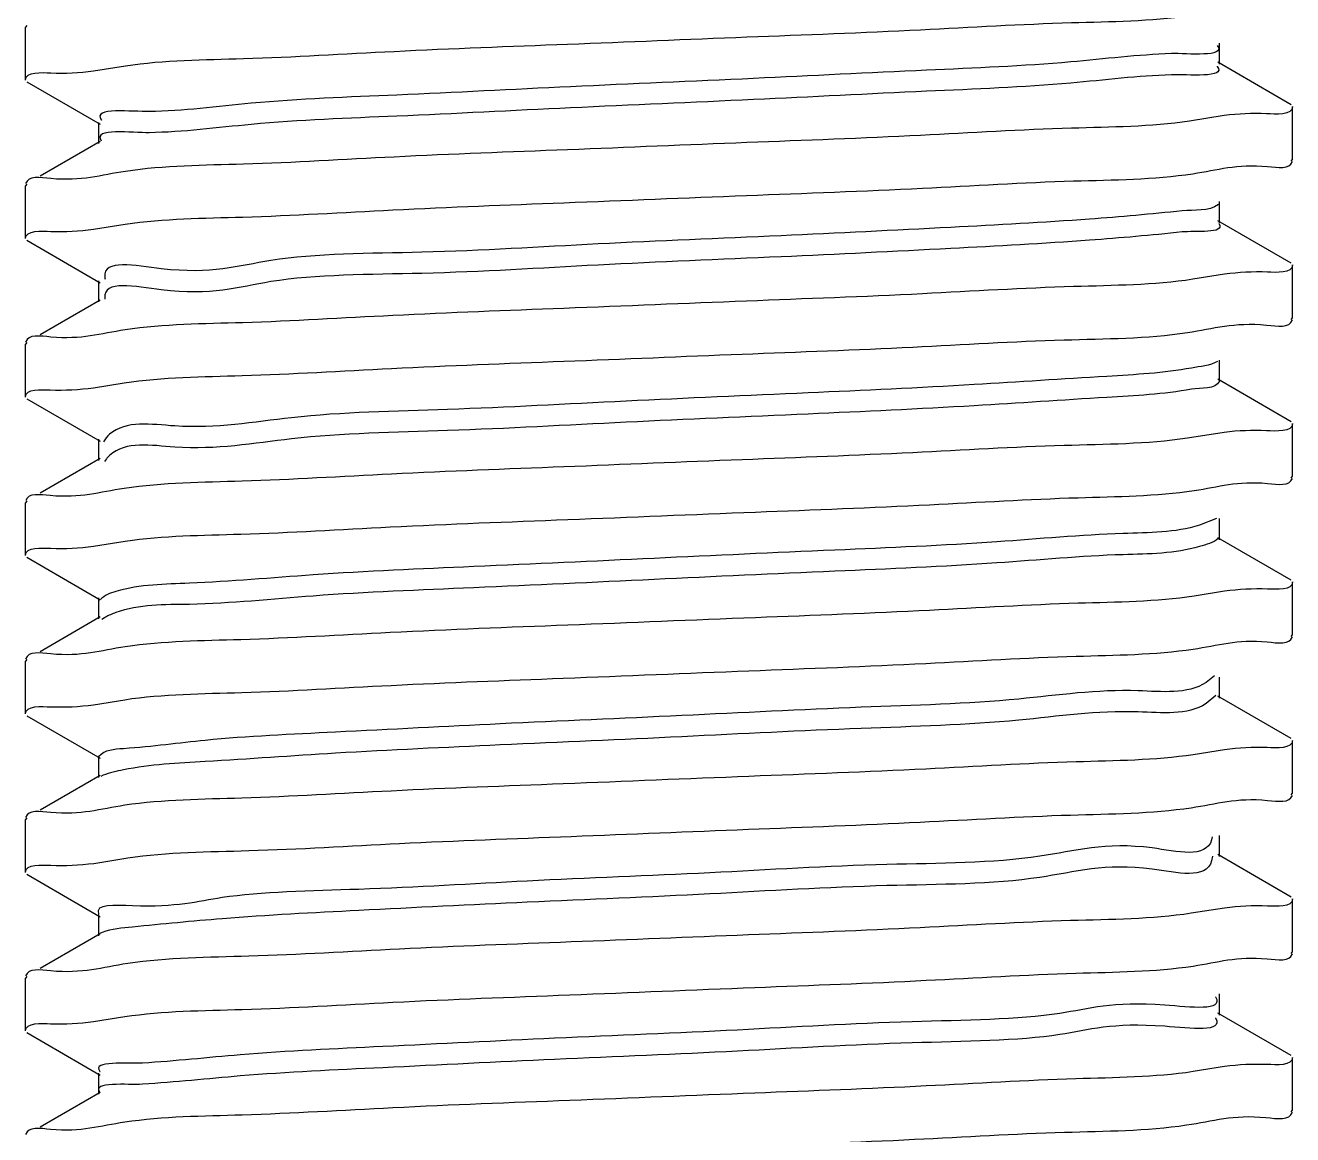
# Model space of a CAD drawing. Header units: millimetres. Extents: x -633009578 to 5705885, y -633235091 to 2571734.
# Drawn here: x 2454248.4 to 2454355.8, y 2001479.2 to 2001573.2 of the extents above; entities that cross this region are included whole.
import ezdxf

# ---------------------------------------------------------------- set-up
doc = ezdxf.new("R2010")
doc.units = ezdxf.units.MM
doc.header["$LTSCALE"] = 1000
doc.header["$MEASUREMENT"] = 0
doc.layers.get('0').update_dxf_attribs({"color": 9})
doc.layers.add('E-WIRE-系统', color=3, linetype='Continuous')

# ---------------------------------------------------------------- blocks, each defined once
blk = doc.blocks.new('G$CF4FACE3C')
at = {"layer": 'E-WIRE-系统'}
for p, q in [((-9834.295830443967, 4610.827287133201), (-9834.410707910778, 4610.694375633146)), ((-9834.410707910778, 4606.648734983872), (-9834.410707910778, 4610.694375633146)), ((-9742.921136794146, 4607.862427184475), (-9742.921136794146, 4609.480683432543)), ((-9829.178645733511, 4607.356464922661), (-9826.737321729772, 4607.749631928396)), ((-9737.430210183142, 4604.758826180594), (-9743.050910881022, 4608.012639829773)), ((-9834.295780488988, 4606.51579458674), (-9828.675176079152, 4603.262036647531)), ((-9737.315332685597, 4600.580274031963), (-9737.315332685597, 4604.625914679258)), ((-9828.804903831799, 4603.412222478888), (-9828.804903831799, 4601.793966231868)), ((-9742.553448014194, 4603.931957146269), (-9745.221124076052, 4603.507996620727)), ((-9828.675129754702, 4601.944178879145), (-9833.275768600171, 4599.280724927899)), ((-9737.430260146968, 4600.447333623539), (-9737.315332685597, 4600.580274031963)), ((-9834.295830443967, 4598.690365228686), (-9834.410707910778, 4598.55745372863)), ((-9834.410707910778, 4594.511813079356), (-9834.410707910778, 4598.55745372863)), ((-9742.921136794146, 4595.725505279959), (-9742.921136794146, 4597.34376152698)), ((-9829.179330749437, 4595.221119757276), (-9826.761760077905, 4595.610906557995)), ((-9737.430210183142, 4592.621904276777), (-9743.050910881022, 4595.875717925257)), ((-9834.295780488988, 4594.378872682224), (-9828.675176079152, 4591.125114742434)), ((-9742.546050365083, 4591.779259729432), (-9744.954111184226, 4591.39065052208)), ((-9737.315332685597, 4588.443352126866), (-9737.315332685597, 4592.488992775441)), ((-9828.804903831799, 4591.275300575071), (-9828.804903831799, 4589.657044328051)), ((-9828.675129754702, 4589.807256973349), (-9833.275768600171, 4587.143803076004)), ((-9828.323501239764, 4589.946554575698), (-9828.313231868204, 4589.865211952827)), ((-9737.430260146968, 4588.310411740211), (-9737.315332685597, 4588.443352126866)), ((-9834.295830443967, 4586.55344332417), (-9834.410707910778, 4586.420531824115)), ((-9834.410707910778, 4582.374891174957), (-9834.410707910778, 4586.420531824115)), ((-9742.921136794146, 4583.588583376142), (-9742.921136794146, 4585.206839621882)), ((-9829.182711727452, 4583.089782428113), (-9826.847829507431, 4583.46761204279)), ((-9737.430210183142, 4580.484982371097), (-9743.050910881022, 4583.73879602144)), ((-9834.295780488988, 4582.24195078772), (-9828.675176079152, 4578.988192839315)), ((-9737.315332685597, 4576.306430221768), (-9737.315332685597, 4580.352070871624)), ((-9828.804903831799, 4579.138378671254), (-9828.804903831799, 4577.52012242435)), ((-9742.555724340258, 4579.667590905796), (-9745.376452645753, 4579.222903606016)), ((-9828.675129754702, 4577.670335069648), (-9833.275768600171, 4575.006881171023)), ((-9828.205123856897, 4577.641193100601), (-9828.350077297073, 4577.451286089723)), ((-9828.164686255157, 4577.687874548952), (-9828.205123856897, 4577.641193100601)), ((-9737.430260146968, 4576.173489835113), (-9737.315332685597, 4576.306430221768)), ((-9834.295830443967, 4574.41652142047), (-9834.410707910778, 4574.283609919366)), ((-9834.410707910778, 4570.23796926986), (-9834.410707910778, 4574.283609919366)), ((-9743.144089463167, 4573.06742516451), (-9744.4475511075, 4572.553341647494)), ((-9742.921136794146, 4571.451661470463), (-9742.921136794146, 4573.069917718065)), ((-9829.178968666121, 4570.947029419243), (-9826.75182402227, 4571.337796307984)), ((-9737.430210183142, 4568.348060466698), (-9743.050910881022, 4571.601874117623)), ((-9834.295780488988, 4570.105028883205), (-9828.675176079152, 4566.851270933519)), ((-9742.543689243263, 4567.498910004739), (-9744.85863374616, 4567.123882258427)), ((-9737.315332685597, 4564.169508318068), (-9737.315332685597, 4568.215148966876)), ((-9828.804903831799, 4567.001456766273), (-9828.804903831799, 4565.383200519835)), ((-9828.675129754702, 4565.533413164434), (-9833.275768600171, 4562.869959224598)), ((-9828.345135226846, 4565.473405197263), (-9828.54173846892, 4565.3496853736)), ((-9828.275366278598, 4565.511557967518), (-9828.345135226846, 4565.473405197263)), ((-9737.430260146968, 4564.036567931296), (-9737.315332685597, 4564.169508318068)), ((-9834.295830443967, 4562.279599514673), (-9834.410707910778, 4562.14668799378)), ((-9834.410707910778, 4558.101047364995), (-9834.410707910778, 4562.14668799378)), ((-9743.29248683271, 4561.011560335523), (-9743.933410896687, 4560.512744536507)), ((-9742.921136794146, 4559.314739566646), (-9742.921136794146, 4560.932995814248)), ((-9829.180371447233, 4558.812740493449), (-9826.798360010609, 4559.197435001843)), ((-9743.196339003742, 4559.508673461154), (-9743.933410896687, 4558.894488288905)), ((-9737.430210183142, 4556.211138562881), (-9743.050910881022, 4559.464952211943)), ((-9834.295780488988, 4557.968106979388), (-9828.675176079152, 4554.714349029702)), ((-9737.315332685597, 4552.032586414251), (-9737.315332685597, 4556.07822705165)), ((-9828.804903831799, 4554.864534861175), (-9828.804903831799, 4553.246278614155)), ((-9742.545717282686, 4555.366585082258), (-9744.928121666657, 4554.981806783355)), ((-9828.675129754702, 4553.396491260617), (-9833.275768600171, 4550.733037320082)), ((-9828.447104702704, 4553.403934647446), (-9828.63361366978, 4553.319435164914)), ((-9737.430260146968, 4551.899646027596), (-9737.315332685597, 4552.032586414251)), ((-9834.295830443967, 4550.142677608994), (-9834.410707910778, 4550.009766110452)), ((-9834.410707910778, 4545.964125461294), (-9834.410707910778, 4550.009766110452)), ((-9743.477654922055, 4548.701543558738), (-9743.523514277535, 4548.472147394437)), ((-9742.921136794146, 4547.177817662829), (-9742.921136794146, 4548.796073909267)), ((-9829.175697599072, 4546.661598328152), (-9826.570233670529, 4547.077283130027)), ((-9743.46557601518, 4547.210376489093), (-9743.523514277535, 4546.853891148116)), ((-9737.430210183142, 4544.074216657202), (-9743.050910881022, 4547.328030308126)), ((-9834.295780488988, 4545.83118507464), (-9828.675176079152, 4542.577427125419)), ((-9742.548390113283, 4543.239273226354), (-9745.080970702227, 4542.833623991464)), ((-9737.315332685597, 4539.895664509269), (-9737.315332685597, 4543.941305157845)), ((-9828.804903831799, 4542.72761295794), (-9828.804903831799, 4541.109356710338)), ((-9828.675129754702, 4541.259569356334), (-9833.275768600171, 4538.596115403925)), ((-9828.525297875982, 4541.367454628809), (-9828.694517475087, 4541.293433525483)), ((-9737.430260146968, 4539.762724122615), (-9737.315332685597, 4539.895664509269)), ((-9834.295830443967, 4538.005755706574), (-9834.410707910778, 4537.872844206053)), ((-9834.410707910778, 4533.827203557477), (-9834.410707910778, 4537.872844206053)), ((-9742.921136794146, 4535.040895757847), (-9742.921136794146, 4536.659152004169)), ((-9829.180483918637, 4534.538960767793), (-9826.800627962453, 4534.923423338099)), ((-9737.430210183142, 4531.937294753385), (-9743.050910881022, 4535.191108404309)), ((-9834.295780488988, 4533.694263170823), (-9828.675176079152, 4530.440505220904)), ((-9737.315332685597, 4527.75874260487), (-9737.315332685597, 4531.804383254144)), ((-9828.804903831799, 4530.590691051562), (-9828.804903831799, 4528.972434805473)), ((-9742.546015085187, 4531.093436475145), (-9744.93885070947, 4530.707169182715)), ((-9828.675129754702, 4529.122647450771), (-9833.275768600171, 4526.459193500108)), ((-9737.430260146968, 4527.625802216935), (-9737.315332685597, 4527.75874260487))]:
    blk.add_line(p, q, dxfattribs=at)
for points, start_tangent, end_tangent in [([(-9826.737321729772, 4607.749631928396), (-9817.695364642423, 4608.301643371698), (-9806.14541199524, 4608.850416845293), (-9792.862119464437, 4609.403506327304), (-9779.12958403118, 4609.951746898121), (-9765.818124167388, 4610.505126061733), (-9754.257112638792, 4611.05238649121), (-9745.221124077216, 4611.599277908099)], (0.9890824348669184, 0.1473632825293891), (0.9892319122775156, 0.1463564953538708)), ([(-9743.086634617299, 4609.30329662119), (-9746.60137504898, 4608.67513303028)], (0.6053052624957458, -0.7959934291155057), (-0.999404168338487, -0.03451533439704604)), ([(-9746.60137504898, 4608.67513303028), (-9754.299764054129, 4608.041417412576), (-9765.364931380143, 4607.407701785443), (-9778.6165817047, 4606.77398611547), (-9792.641192645766, 4606.140270497766), (-9805.94279182353, 4605.506554837688), (-9817.10252895602, 4604.872839219286), (-9824.93002114934, 4604.239123591571)], (-0.9994041683436827, -0.03451533422786354), (-0.999880318402202, -0.01547090406741574)), ([(-9834.410707910778, 4606.648734983872), (-9832.453255755594, 4607.199130808236)], (0, 1.000000000000455), (0.999332882997293, -0.0365210755962058)), ([(-9832.453255755594, 4607.199130808236), (-9829.178645733511, 4607.356464922661)], (0.9993328828665645, -0.03652107914028103), (0.9909327129813755, 0.1343590649828242)), ([(-9743.103387778392, 4607.70569828141), (-9743.090933514293, 4607.690592442639), (-9746.60137504898, 4607.056876773597)], (0.6520226266270241, -0.7581995082823615), (-0.9994041683808764, -0.03451533313592429)), ([(-9746.60137504898, 4607.056876773597), (-9754.299764054129, 4606.42316114495), (-9765.364931380143, 4605.789445516071), (-9778.6165817047, 4605.155729878577), (-9792.641192645766, 4604.522014250862), (-9805.94279182353, 4603.888298579608), (-9817.10252895602, 4603.254582952126), (-9824.93002114934, 4602.620867345482)], (-0.999404168344092, -0.03451533422455844), (-0.9998803184018957, -0.01547090407007065)), ([(-9824.93002114934, 4604.239123591571), (-9828.590328107588, 4603.605407921714), (-9828.578951968113, 4603.590488012764)], (-0.9998803183453959, -0.01547090767227012), (0.6193927852097418, -0.7850812552449385)), ([(-9737.315332685597, 4604.625914679258), (-9739.331435489235, 4604.06727691798)], (0, -1.000000000000098), (-0.9992057687769736, 0.03984760524344922)), ([(-9745.221124077216, 4603.507996620727), (-9754.257112638792, 4602.961105237366), (-9765.818124167388, 4602.41384478414), (-9779.12958403118, 4601.860465642414), (-9792.862119464437, 4601.312225061352), (-9806.14541199524, 4600.7591355677), (-9817.695364642423, 4600.210362106678), (-9826.737321729772, 4599.658350652782)], (-0.9892319122782287, -0.1463564953498468), (-0.9890824348687224, -0.1473632825179842)), ([(-9739.331435489235, 4604.06727691798), (-9742.553448014194, 4603.931957146269)], (-0.9992057685432834, 0.03984761109127787), (-0.9919256654512334, -0.1268206379831578)), ([(-9824.93002114934, 4602.620867345482), (-9828.59796182951, 4601.997822659905)], (-0.9998803184087668, -0.01547090365134847), (0.5707900205303785, -0.8210960677427395)), ([(-9744.95411118539, 4599.481931798509), (-9739.25116048078, 4600.032947455882), (-9737.339468331775, 4600.417714494863)], (0.9890409970354507, 0.1476411398739325), (0.3101449163949095, 0.9506892924790417)), ([(-9826.737321729772, 4599.658350652782), (-9832.453255755594, 4599.107849530177), (-9834.386961655458, 4598.719647255144)], (-0.9890824346773837, -0.1473632838029644), (-0.3059129457381306, -0.9520594884934845)), ([(-9826.761760077905, 4595.610906557995), (-9817.745687719667, 4596.162067966186), (-9806.250220056623, 4596.708902435726), (-9793.148478324292, 4597.255065191886), (-9779.16527952021, 4597.813390906202), (-9765.685448278673, 4598.374004271463), (-9754.094845190411, 4598.923986611073), (-9744.95411118539, 4599.481931798509)], (0.9890812324410804, 0.147371352823761), (0.9890409970617434, 0.1476411396978183)), ([(-9745.7831935063, 4596.634535930934), (-9752.88766563544, 4596.000820271671), (-9763.509541358333, 4595.367104642675), (-9776.515810182551, 4594.733389024972), (-9790.519123904174, 4594.099673344637), (-9804.02578203706, 4593.465957726701), (-9815.59506103769, 4592.832242077333), (-9823.992893080926, 4592.19852645963), (-9828.323501239764, 4591.564810833079), (-9828.295248711715, 4591.390960151912)], (-0.9944020606074009, -0.1056623956738024), (0.2213096918470726, -0.9752035789085233)), ([(-9743.002115105279, 4597.129047293332), (-9745.7831935063, 4596.634535930934)], (-0.7978996075250936, -0.6027903585088903), (-0.9944020604703113, -0.1056623969571867)), ([(-9742.97443755297, 4595.677886215155), (-9742.953942328459, 4595.64999530185), (-9745.7831935063, 4595.016279673553)], (0.6662423452176762, -0.7457352998352833), (-0.9944020605785232, -0.1056623959464467)), ([(-9834.410707910778, 4594.511813079589), (-9832.45964313671, 4595.061304055387)], (0, 1.000000000000557), (0.9993464636596158, -0.03614755280092249)), ([(-9832.45964313671, 4595.061304055387), (-9829.179330749437, 4595.221119757276)], (0.9993464635781976, -0.03614755502215651), (0.9908230944485408, 0.1351650676358292)), ([(-9745.7831935063, 4595.016279673553), (-9752.88766563544, 4594.382564002997), (-9763.509541358333, 4593.748848385876), (-9776.515810182551, 4593.11513275688), (-9790.519123904174, 4592.481417107978), (-9804.02578203706, 4591.847701479914), (-9815.59506103769, 4591.213985811337), (-9823.992893080926, 4590.580270202947), (-9828.323501239764, 4589.946554575698)], (-0.9944020606044749, -0.1056623957017836), (0.08967241168163692, -0.995971314136808)), ([(-9739.25116048078, 4591.941666179686), (-9742.546050365083, 4591.779259729665)], (-0.9993695461172935, 0.03550366592262752), (-0.9907607029482406, -0.1356216409508469)), ([(-9737.315332685597, 4592.488992775441), (-9739.25116048078, 4591.941666179686)], (0, -0.9999999999994788), (-0.9993695460305553, 0.03550366833736657)), ([(-9744.95411118539, 4591.39065052208), (-9754.094845190411, 4590.832705355133), (-9765.685448278673, 4590.282723006443), (-9779.16527952021, 4589.722109630122), (-9793.148478324292, 4589.163783914526), (-9806.250220056623, 4588.617621180252), (-9817.745687719667, 4588.070786710014), (-9826.761760077905, 4587.519625281333)], (-0.98904099706368, -0.1476411396827864), (-0.9890812324443451, -0.14737135280125)), ([(-9745.376452646917, 4587.314184860559), (-9739.31543975952, 4587.886950436165), (-9737.338295133086, 4588.281791945337)], (0.9892452517794093, 0.1462663044974387), (0.2971467984256242, 0.9548318072750077)), ([(-9826.761760077905, 4587.519625281333), (-9832.45964313671, 4586.970022779773), (-9834.386847775197, 4586.582821638905)], (-0.9890812321641074, -0.1473713546823198), (-0.3071720417972266, -0.9516540005376359)), ([(-9826.847829506034, 4583.46761204279), (-9817.790387431392, 4584.022786353598), (-9806.362534562591, 4584.567053551204), (-9793.15674607153, 4585.117810568889), (-9779.483295112615, 4585.663699176279), (-9766.412487284048, 4586.205394518562), (-9754.829663763987, 4586.748726360966), (-9745.376452646917, 4587.314184860559)], (0.9890745720355201, 0.1474160471342855), (0.9892452519953868, 0.1462663030396128)), ([(-9743.070078794146, 4585.093549833633), (-9745.064656739822, 4584.593938788981)], (-0.8869377637277416, -0.4618889512360102), (-0.9838041579287281, -0.1792466982731888)), ([(-9745.064656739822, 4584.593938788981), (-9751.557549217017, 4583.960223161732), (-9761.709725654917, 4583.326507501421), (-9774.438277267618, 4582.692791883484), (-9788.385479416, 4582.059076214209), (-9802.063616755418, 4581.425360586494), (-9814.013674532762, 4580.791644978686), (-9822.960968174739, 4580.157929309527), (-9827.95111090038, 4579.524213691009), (-9828.427192829084, 4578.941362686804)], (-0.9838041566246537, -0.1792467054318854), (-0.4624725848294488, -0.8866335817440505)), ([(-9834.410707910778, 4582.374891174957), (-9832.510480455356, 4582.917128074332)], (0, 0.9999999999994041), (0.9994337795304655, -0.03364699587187651)), ([(-9832.510480455356, 4582.917128074332), (-9829.182711726287, 4583.089782428113)], (0.999433779846571, -0.03364698651145569), (0.9903850814831614, 0.1383379571091588)), ([(-9745.064656739822, 4582.975682530901), (-9751.557549217017, 4582.341966912965), (-9761.709725654917, 4581.708251233329), (-9774.438277267618, 4581.074535615626), (-9788.385479416, 4580.440819966723), (-9802.063616755418, 4579.807104338426), (-9814.013674532762, 4579.173388721072), (-9822.960968174739, 4578.539673062507), (-9827.95111090038, 4577.905957433046), (-9828.164686255157, 4577.687874548952)], (-0.9838041566121905, -0.1792467055027488), (-0.6630203319495381, -0.7486013888765902)), ([(-9742.92894035019, 4583.591965684784), (-9745.064656739822, 4582.975682530901)], (-0.3976827607225183, -0.9175229816333756), (-0.983804157199299, -0.1792467022807665)), ([(-9737.315332685597, 4580.352070871624), (-9739.31543975952, 4579.795669180923)], (0, -1.000000000000457), (-0.9992011649400089, 0.03996288253529793)), ([(-9745.376452646917, 4579.222903606016), (-9754.829663763987, 4578.657445095363), (-9766.412487284048, 4578.114113252261), (-9779.483295112615, 4577.572417899966), (-9793.15674607153, 4577.026529292576), (-9806.362534562591, 4576.475772295496), (-9817.790387431392, 4575.931505097193), (-9826.847829506034, 4575.376330777537)], (-0.9892452519967064, -0.1462663030288373), (-0.9890745720372579, -0.1474160471230866)), ([(-9739.31543975952, 4579.795669180923), (-9742.555724341422, 4579.667590905796)], (-0.9992011650207222, 0.03996288054140563), (-0.9924496433314831, -0.1226527841188428)), ([(-9744.85863374616, 4575.215163534158), (-9739.239569799276, 4575.760755679454), (-9737.339700218756, 4576.143677627551)], (0.9890735237541696, 0.1474230803100914), (0.3126911665748918, 0.9498548490929399)), ([(-9826.847829506034, 4575.376330777537), (-9832.510480455356, 4574.825846808148), (-9834.38594305003, 4574.446653397521)], (-0.9890745719866786, -0.1474160474637981), (-0.3171223022674707, -0.9483846505533491)), ([(-9826.751824021572, 4571.337796308217), (-9817.901152341161, 4571.880006361869), (-9806.453457707074, 4572.426138776238), (-9792.859848644352, 4572.992831931682), (-9778.467849184759, 4573.567594271735), (-9765.13446267997, 4574.124333692132), (-9753.754394051386, 4574.668129570666), (-9744.85863374616, 4575.215163534158)], (0.9891589236907798, 0.1468489825743942), (0.9890735240715789, 0.1474230781812239)), ([(-9744.4475511075, 4572.553341647494), (-9750.312721525319, 4571.919626018615), (-9759.969958779868, 4571.285910401493), (-9772.389148075366, 4570.652194741997), (-9786.24556364934, 4570.018479114282), (-9800.061174215283, 4569.384763443959), (-9812.362301068846, 4568.751047816942), (-9821.83681190596, 4568.117332209018), (-9827.47408295027, 4567.483616549755), (-9828.657419847557, 4566.86797826516)], (-0.9561923659199397, -0.2927390635993974), (-0.6710257182332289, -0.7414340735858035)), ([(-9743.019908844726, 4571.545577618177), (-9744.4475511075, 4570.935085388832)], (-0.6890682870986445, -0.7246964162429389), (-0.956192367527902, -0.292739058349694)), ([(-9834.410707910778, 4570.23796926986), (-9832.453257337911, 4570.788364894805)], (0, 0.9999999999998619), (0.9993367279914205, -0.03641571208301577)), ([(-9832.453257337911, 4570.788364894805), (-9829.178968666121, 4570.947029419243)], (0.9993367276319276, -0.0364157219428774), (0.9908591516908103, 0.1349004874375268)), ([(-9744.4475511075, 4570.935085388832), (-9750.312721525319, 4570.301369771711), (-9759.969958779868, 4569.667654144461), (-9772.389148075366, 4569.033938475419), (-9786.24556364934, 4568.400222866214), (-9800.061174215283, 4567.766507196939), (-9812.362301068846, 4567.132791579235), (-9821.83681190596, 4566.499075952102), (-9827.47408295027, 4565.865360292257), (-9828.275366278598, 4565.511557967518)], (-0.9561923659165347, -0.2927390636116604), (-0.8826882957977339, -0.4699589050740385)), ([(-9739.239569799276, 4567.669474413153), (-9742.543689243263, 4567.498910004739)], (-0.9994031480984783, 0.03454486315224928), (-0.9903497459691976, -0.1385906947034785)), ([(-9737.315332685597, 4568.215148966876), (-9739.239569799276, 4567.669474413153)], (0, -0.9999999999999911), (-0.999403148419935, 0.0345448538488187)), ([(-9744.85863374616, 4567.123882258427), (-9753.754394051386, 4566.576848293538), (-9765.13446267997, 4566.033052426181), (-9778.467849184759, 4565.476312994841), (-9792.859848644352, 4564.901550654671), (-9806.453457707074, 4564.33485748875), (-9817.901152341161, 4563.788725107326), (-9826.751824021572, 4563.246515041101)], (-0.9890735240718598, -0.1474230781813363), (-0.9891589236924073, -0.1468489825628932)), ([(-9744.928121666657, 4563.073088059551), (-9739.25799555052, 4563.621209818753), (-9737.33936228836, 4564.007038056967)], (0.9890752221242222, 0.1474116853598461), (0.3089729704812104, 0.9510708193992364)), ([(-9826.751824021572, 4563.246515041101), (-9832.453257337911, 4562.697083607432), (-9834.386954738526, 4562.308887214167)], (-0.989158923628386, -0.1468489829946995), (-0.3059879038609016, -0.9520353999146479)), ([(-9826.798360009445, 4559.197435001843), (-9817.825955084525, 4559.747063146555), (-9806.374771414092, 4560.292672621319), (-9793.206658348907, 4560.841957855853), (-9778.969971728278, 4561.410473534255), (-9765.416462087771, 4561.975022164057), (-9753.902208453743, 4562.523380319704), (-9744.928121666657, 4563.073088059551)], (0.9890803044215565, 0.1473775810821794), (0.9890752222336352, 0.147411684622118)), ([(-9743.933410896687, 4560.512744536507), (-9749.15627753362, 4559.879028877709), (-9758.294566190802, 4559.245313258725), (-9770.37351706135, 4558.61159763101), (-9784.104696839117, 4557.977881972329), (-9798.023432848742, 4557.344166344032), (-9810.645046255318, 4556.710450695246), (-9820.623219157103, 4556.076735067763), (-9826.893603333272, 4555.443019449827), (-9828.770222050138, 4554.836878407863)], (-0.8468526686591858, -0.53182756376989), (-0.6234717232601842, -0.7818458993281622)), ([(-9834.410707910778, 4558.101047364995), (-9832.469227625057, 4558.649177863728)], (0, 0.9999999999997035), (0.9993667018465436, -0.03558363724822294)), ([(-9832.469227625057, 4558.649177863728), (-9829.180371447233, 4558.812740493449)], (0.9993667021571443, -0.03558362854974006), (0.9906584206333293, 0.136366761452152)), ([(-9743.933410896687, 4558.894488288905), (-9749.15627753362, 4558.260772630223), (-9758.294566190802, 4557.627057001344), (-9770.37351706135, 4556.993341374211), (-9784.104696839117, 4556.359625704936), (-9798.023432848742, 4555.725910097943), (-9810.645046255318, 4555.092194437748), (-9820.623219157103, 4554.458478810266), (-9826.893603333272, 4553.82476318127), (-9828.447104702704, 4553.403934647446)], (-0.8468526687859088, -0.5318275635674947), (-0.9301650769682913, -0.3671415661430085)), ([(-9737.315332685597, 4556.07822705165), (-9739.25799555052, 4555.529928541393)], (0, -0.999999999999892), (-0.9993648579649512, 0.03563538502910846)), ([(-9744.928121666657, 4554.981806783355), (-9753.902208453743, 4554.432099053753), (-9765.416462087771, 4553.883740907419), (-9778.969971728278, 4553.319192268536), (-9793.206658348907, 4552.750676588272), (-9806.374771414092, 4552.201391334529), (-9817.825955084525, 4551.655781891081), (-9826.798360009445, 4551.106153724832)], (-0.9890752222375968, -0.1474116845953639), (-0.9890803044175037, -0.1473775811088511)), ([(-9739.25799555052, 4555.529928541393), (-9742.545717284083, 4555.366585082258)], (-0.9993648580942073, 0.03563538137950932), (-0.9906635681042367, -0.1363293615851663)), ([(-9745.080970703624, 4550.924905278836), (-9739.246827476192, 4551.485876835301), (-9737.339503642404, 4551.869996337569)], (0.9891535381376686, 0.1468852544997525), (0.310542797440832, 0.9505593989629868)), ([(-9826.798360009445, 4551.106153724832), (-9832.469227625057, 4550.557896607206), (-9834.38667501905, 4550.172201329959)], (-0.9890803042370209, -0.1473775823180099), (-0.3090786117383902, -0.9510364933926394)), ([(-9826.570233670529, 4547.077283130027), (-9817.284723098157, 4547.638570166077), (-9805.749409678392, 4548.183114328305), (-9792.596475904109, 4548.729573766002), (-9779.017080182675, 4549.271658186684), (-9765.846314357594, 4549.819285213365), (-9754.329187111463, 4550.364002067246), (-9745.080970703624, 4550.924905278836)], (0.9891832209249797, 0.1466852257047318), (0.9891535376747208, 0.1468852576196361)), ([(-9743.523514277535, 4548.472147394437), (-9748.091092278948, 4547.838431767537), (-9756.687713097781, 4547.204716117936), (-9768.396395368734, 4546.571000500931), (-9781.968201510143, 4545.937284873333), (-9795.955458768876, 4545.303569202661), (-9808.866179396631, 4544.669853574247), (-9819.32320703636, 4544.036137926043), (-9826.211115213344, 4543.40242230834), (-9828.795186934993, 4542.768706679926), (-9828.782120604534, 4542.743285294273)], (-0.2671537823408001, -0.9636539091298938), (0.5667462272431862, -0.8238924164505194)), ([(-9834.410707910778, 4545.964125461294), (-9832.461506037507, 4546.513352282927)], (0, 0.9999999999998291), (0.9993170480847137, -0.03695182547828586)), ([(-9832.461506037507, 4546.513352282927), (-9829.175697599072, 4546.661598328152)], (0.9993170481884874, -0.03695182269015466), (0.9915391256043411, 0.1298081753838095)), ([(-9743.523514277535, 4546.853891148116), (-9748.091092278948, 4546.220175520983), (-9756.687713097781, 4545.586459861253), (-9768.396395368734, 4544.952744232374), (-9781.968201510143, 4544.31902862608), (-9795.955458768876, 4543.685312956455), (-9808.866179396631, 4543.051597338519), (-9819.32320703636, 4542.417881667498), (-9826.211115213344, 4541.784166039783), (-9828.525297875982, 4541.367454628809)], (-0.2671537821815564, -0.9636539091740927), (-0.9426495829993045, -0.3337840075132014)), ([(-9739.246827476192, 4543.394595558522), (-9742.548390113283, 4543.239273226354)], (-0.9993557722521943, 0.03588928067355455), (-0.9912237147576346, -0.1321951107359726)), ([(-9737.315332685597, 4543.941305157845), (-9739.246827476192, 4543.394595558522)], (0, -0.999999999999445), (-0.9993557723580605, 0.03588927771690246)), ([(-9745.080970703624, 4542.833623991464), (-9754.329187111463, 4542.272720810375), (-9765.846314357594, 4541.728003935772), (-9779.017080182675, 4541.180376920383), (-9792.596475904109, 4540.638292511809), (-9805.749409678392, 4540.091833051411), (-9817.284723098157, 4539.547288899426), (-9826.570233670529, 4538.986001853249)], (-0.9891535376769004, -0.1468852576047361), (-0.9891832209268709, -0.1466852256939223)), ([(-9744.938850710867, 4538.798450448434), (-9739.260543289129, 4539.347004112438), (-9737.339315882418, 4539.73323326523)], (0.9890769999544216, 0.1473997563131615), (0.3084613869019383, 0.9512368647136545)), ([(-9826.570233670529, 4538.986001853249), (-9832.461506037507, 4538.422071037698), (-9834.38687580172, 4538.035111654317)], (-0.9891832208469569, -0.1466852262294193), (-0.3068745140431011, -0.9517499843081564)), ([(-9826.80062796385, 4534.923423338099), (-9817.795266111614, 4535.474841092015), (-9806.252763350727, 4536.0241814279), (-9792.703156164149, 4536.588365072734), (-9778.521310624434, 4537.154676434584), (-9765.394232382998, 4537.702153648599), (-9753.928423116915, 4538.24815123959), (-9744.938850710867, 4538.798450448434)], (0.9890641768182235, 0.1474857760419507), (0.9890770001751862, 0.1473997548341615)), ([(-9743.225105352933, 4536.442123214132), (-9743.21888032835, 4536.43155029451), (-9747.119813980768, 4535.797834624653), (-9755.153394424822, 4535.164119009511), (-9766.462698488962, 4534.530403349432), (-9779.841389294015, 4533.89668773103), (-9793.862393352902, 4533.262972102617), (-9807.030123037519, 4532.629256453482), (-9817.940007643308, 4531.995540826349), (-9825.428315381985, 4531.361825166154)], (0.5147001183478623, -0.857370274788011), (-0.9980913808692212, -0.06175431511127208)), ([(-9743.225105352933, 4536.442123214132), (-9743.212374534924, 4536.420014443924)], (0.5146994248985002, -0.8573706911410389), (0.4824230990518255, -0.8759383274178926)), ([(-9834.410707910778, 4533.827203557477), (-9832.471573370276, 4534.375000583474)], (0, 1.000000000000074), (0.9993702022146421, -0.03548519303910022)), ([(-9832.471573370276, 4534.375000583474), (-9829.180483918637, 4534.538960768026)], (0.9993702025040105, -0.03548518488795096), (0.9906481014225123, 0.1364417060445608)), ([(-9743.21888032835, 4534.813294027233), (-9747.119813980768, 4534.179578389158), (-9755.153394424822, 4533.545862761792), (-9766.462698488962, 4532.912147090887), (-9779.841389294015, 4532.278431463754), (-9793.862393352902, 4531.644715856062), (-9807.030123037519, 4531.011000196566), (-9817.940007643308, 4530.37728456757), (-9825.428315381985, 4529.743568898295)], (0.4998066232638012, -0.8661370211126567), (-0.9980913808553883, -0.06175431533698048)), ([(-9743.235643481603, 4534.840910969884), (-9743.21888032835, 4534.813294027233)], (0.536578363805832, -0.8438504958865346), (0.4998069835350551, -0.8661368132593057)), ([(-9825.428315381985, 4531.361825166154), (-9828.696286069462, 4530.728109538089), (-9828.679086025339, 4530.708245474845)], (-0.9980913811130965, -0.06175431115053658), (0.6827045114363878, -0.7306945668275595)), ([(-9737.315332685597, 4531.804383254144), (-9739.260543289129, 4531.255722857197)], (0, -1.000000000000647), (-0.9993593362559655, 0.03578990134342547)), ([(-9744.938850710867, 4530.707169182715), (-9753.928423116915, 4530.156869973172), (-9765.394232382998, 4529.610872382415), (-9778.521310624434, 4529.063395168283), (-9792.703156164149, 4528.497083807015), (-9806.252763350727, 4527.932900152053), (-9817.795266111614, 4527.383559814887), (-9826.80062796385, 4526.832142070518)], (-0.9890770001747397, -0.1473997548340688), (-0.9890641768168593, -0.1474857760533024)), ([(-9739.260543289129, 4531.255722857197), (-9742.546015085187, 4531.093436475145)], (-0.999359336374522, 0.03578989804209092), (-0.9907110575994418, -0.1359838238510996)), ([(-9825.428315381985, 4529.743568898295), (-9828.694126052782, 4529.107169919065)], (-0.9980913810835194, -0.06175431163707846), (0.6316491975044369, -0.7752543397444895)), ([(-9745.450569506036, 4526.62424243032), (-9739.357972592814, 4527.196414306178), (-9737.337630021619, 4527.597766483785)], (0.9892902314245844, 0.1459617689942911), (0.2896854140356122, 0.9571219153764844)), ([(-9826.80062796385, 4526.832142070518), (-9832.471573370276, 4526.283719317871), (-9834.386635093251, 4525.898391055409)], (-0.9890641764142459, -0.1474857787507197), (-0.3095192692518853, -0.9508931706356653)), ([(-9826.525465381332, 4522.806704020943), (-9817.538573611062, 4523.351437412784), (-9806.169888439123, 4523.890891470131), (-9793.043143588351, 4524.43777222163), (-9779.475421414012, 4524.979405708495), (-9766.283437009435, 4525.526392785483), (-9754.798492020462, 4526.065730251255), (-9745.450569506036, 4526.62424243032)], (0.9892621185660496, 0.1461521835961982), (0.9892902315689036, 0.1459617680166005))]:
    blk.add_spline(points, degree=3, dxfattribs=dict(at, start_tangent=start_tangent, end_tangent=end_tangent))

msp = doc.modelspace()

# ---------------------------------------------------------------- block references
at = {"xscale": 1.10592, "yscale": 1.10592, "zscale": 1.10592}
msp.add_blockref('G$CF4FACE3C', (2465124.496627273, 1996473.942841334, -46.07999998803452), dxfattribs=at)

doc.saveas('drawing.dxf')
